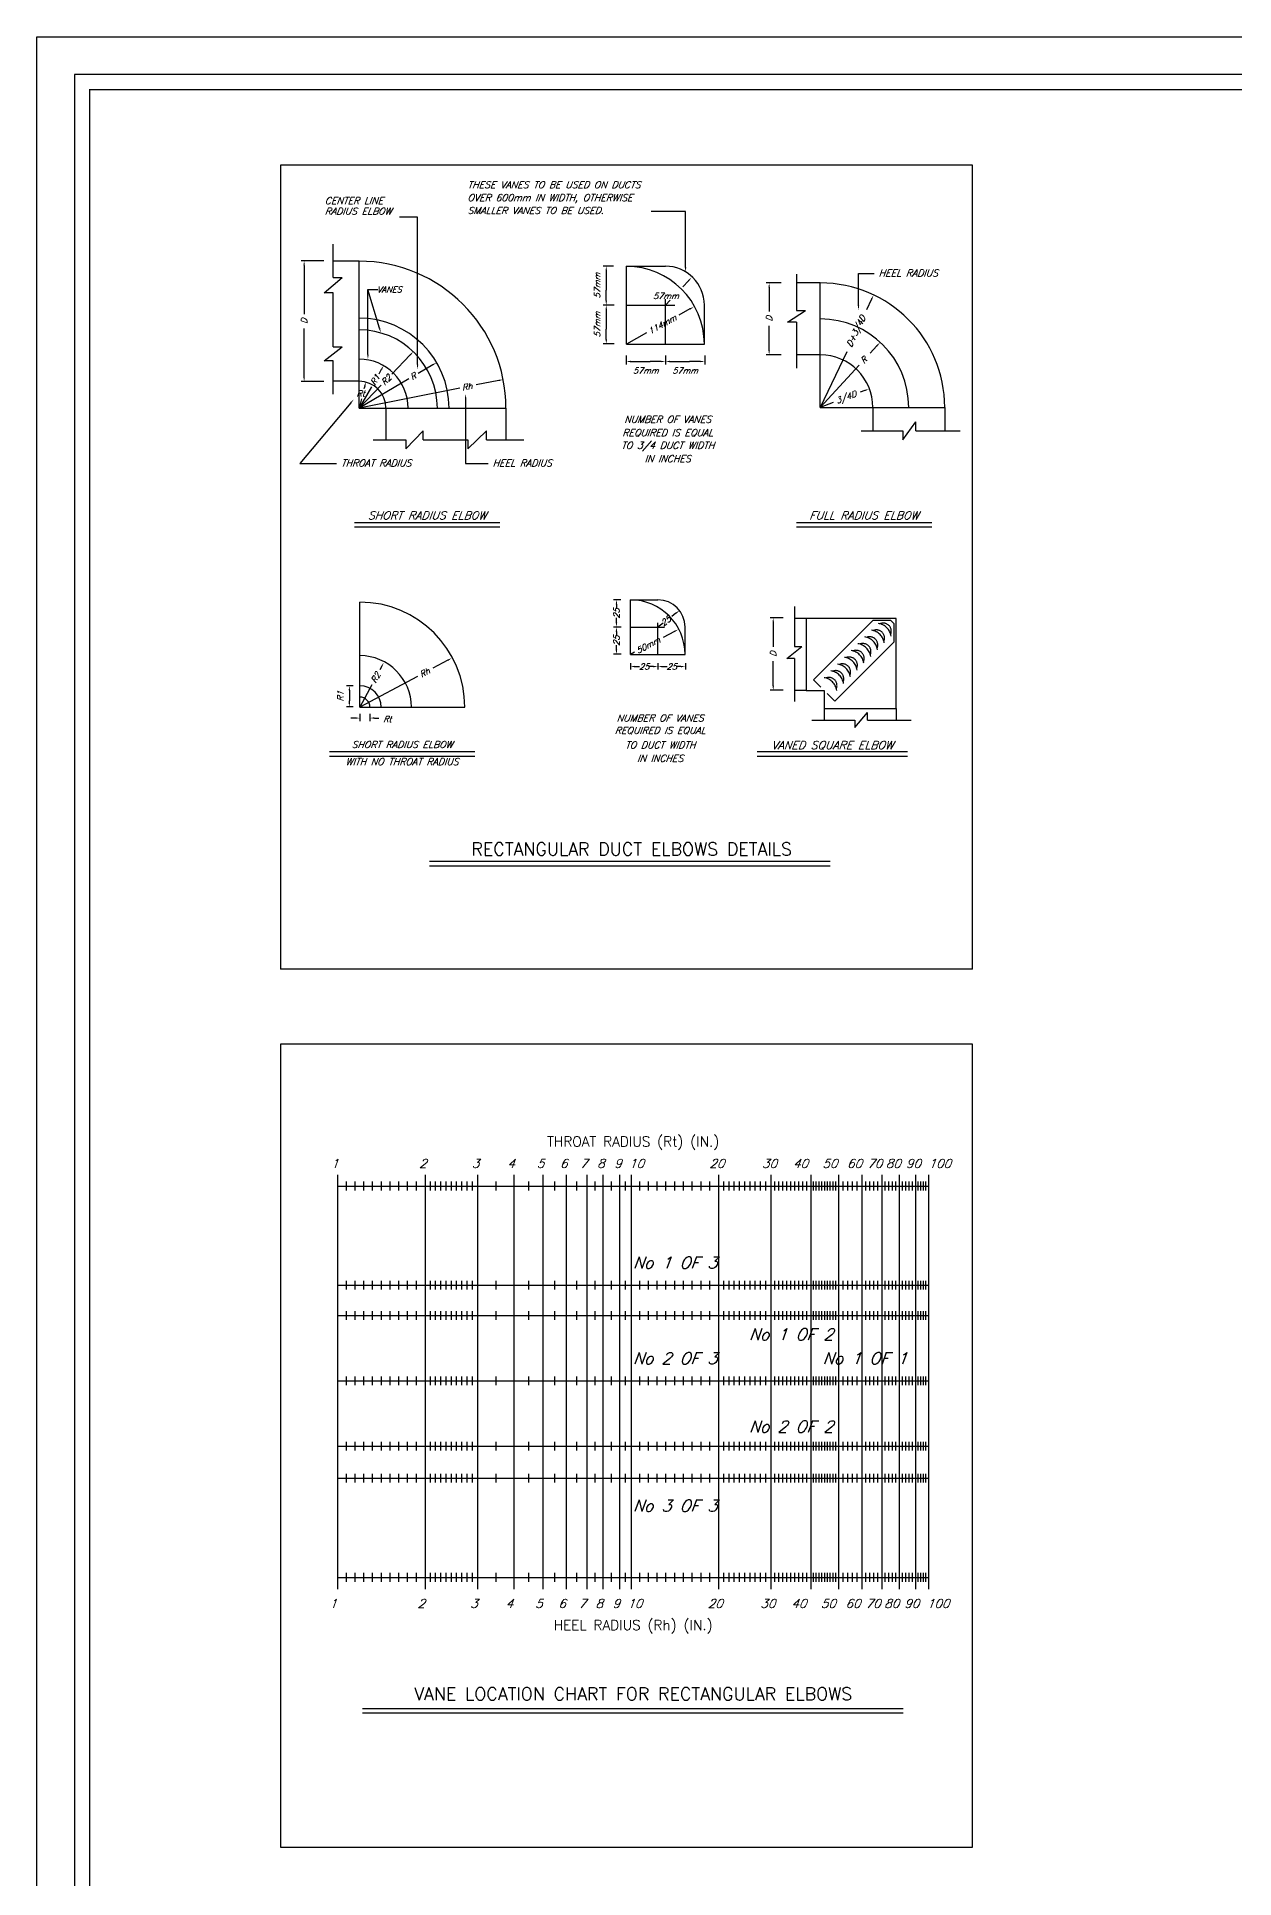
# Model space of a CAD drawing. Extents: x -730 to 2784, y 160 to 852.
# Drawn here: x -729.91 to -714.76, y 254.88 to 278.18 of the extents above; entities that cross this region are included whole.
import ezdxf
from ezdxf.enums import TextEntityAlignment as Align

# ---------------------------------------------------------------- set-up
doc = ezdxf.new("R2010")
doc.units = 0
doc.header["$MEASUREMENT"] = 0
doc.linetypes.add('DASH', pattern=[600, 400, -200])
for name, color, linetype in [('fram', 252, 'Continuous'), ('M_HV-S-DUCT', 3, 'Continuous'), ('M_HV_HATCH', 11, 'Continuous'), ('M_HV_L_TETX', 11, 'Continuous'), ('M_HV_T_TABLE', 140, 'Continuous'), ('M_HV_TABLE', 140, 'Continuous'), ('M_HV_TEXT', 7, 'Continuous'), ('MEQUIP', 1, 'Continuous'), ('MEQUIP2', 1, 'DASH'), ('WALL', 4, 'Continuous')]:
    doc.layers.add(name, color=color, linetype=linetype)
doc.styles.add('MOST', font='romanc.shx')

msp = doc.modelspace()

# ---------------------------------------------------------------- linework, layer by layer
at = {"layer": 'fram'}
msp.add_line((-665.384, 277.698), (-729.43, 277.698), dxfattribs=at)
for points in [[(-729.907, 278.175), (-664.907, 278.175), (-664.907, 240.175), (-729.907, 240.175)], [(-672.961, 277.698), (-729.43, 277.698), (-729.43, 240.652), (-672.961, 240.652)]]:
    msp.add_lwpolyline(points, close=True, dxfattribs=at)
at = {"layer": 'M_HV-S-DUCT', "color": 7}
for p, q in [((-725.832, 275.337), (-726.16, 275.337)), ((-725.832, 273.82), (-725.832, 275.337)), ((-722.45, 275.274), (-721.957, 275.274)), ((-719.997, 275.062), (-720.3, 275.062)), ((-719.997, 274.152), (-719.997, 275.062)), ((-721.464, 274.287), (-721.464, 274.781)), ((-719.997, 274.152), (-720.3, 274.152)), ((-725.832, 273.82), (-726.16, 273.82)), ((-725.491, 273.478), (-723.974, 273.478)), ((-725.491, 273.478), (-725.491, 273.079)), ((-723.974, 273.478), (-723.974, 273.079)), ((-719.333, 273.488), (-718.422, 273.488)), ((-719.333, 273.488), (-719.333, 273.184)), ((-718.422, 273.488), (-718.422, 273.184)), ((-725.821, 269.696), (-725.821, 271.023)), ((-722.398, 271.054), (-722.052, 271.054)), ((-721.707, 270.363), (-721.707, 270.709)), ((-720.177, 270.818), (-720.328, 270.818)), ((-720.177, 270.818), (-720.177, 269.907)), ((-719.039, 270.818), (-720.177, 270.818)), ((-719.039, 269.68), (-719.039, 270.818)), ((-720.177, 269.907), (-720.328, 269.907)), ((-720.177, 269.907), (-719.949, 269.907)), ((-719.949, 269.907), (-719.949, 269.68)), ((-725.821, 269.696), (-724.493, 269.696)), ((-719.949, 269.68), (-719.039, 269.68)), ((-719.949, 269.68), (-719.949, 269.528)), ((-719.039, 269.68), (-719.039, 269.528))]:
    msp.add_line(p, q, dxfattribs=at)
for centre, radius in [((-725.832, 273.478), 1.859), ((-722.45, 274.287), 0.986), ((-721.957, 274.781), 0.493), ((-719.997, 273.488), 1.574), ((-719.997, 273.488), 0.664), ((-725.832, 273.478), 0.341), ((-725.821, 269.696), 1.328), ((-722.398, 270.363), 0.69), ((-722.052, 270.709), 0.345)]:
    msp.add_arc(centre, radius, 0, 90, dxfattribs=at)
at = {"layer": 'M_HV_HATCH', "color": 7}
for p, q in [((-726.279, 275.341), (-726.564, 275.341)), ((-726.526, 275.284), (-726.526, 274.669)), ((-722.611, 275.274), (-722.743, 275.274)), ((-722.705, 275.217), (-722.705, 275.085)), ((-722.705, 274.839), (-722.705, 274.971)), ((-720.492, 275.062), (-720.682, 275.062)), ((-720.644, 275.008), (-720.644, 274.7)), ((-722.605, 274.782), (-722.743, 274.782)), ((-722.605, 274.782), (-722.743, 274.782)), ((-722.705, 274.725), (-722.705, 274.593)), ((-726.526, 273.872), (-726.526, 274.487)), ((-722.705, 274.347), (-722.705, 274.479)), ((-720.644, 274.209), (-720.644, 274.518)), ((-722.605, 274.29), (-722.743, 274.29)), ((-722.453, 274.144), (-722.453, 274.03)), ((-721.956, 274.144), (-721.956, 274.03)), ((-721.956, 274.144), (-721.956, 274.03)), ((-721.458, 274.144), (-721.458, 274.03)), ((-720.492, 274.152), (-720.682, 274.152)), ((-722.397, 274.068), (-722.261, 274.068)), ((-722.013, 274.068), (-722.148, 274.068)), ((-721.899, 274.068), (-721.764, 274.068)), ((-721.515, 274.068), (-721.65, 274.068)), ((-726.279, 273.815), (-726.564, 273.815)), ((-722.522, 271.054), (-722.614, 271.054)), ((-722.576, 270.997), (-722.576, 270.939)), ((-721.825, 270.883), (-721.877, 270.843)), ((-722.517, 270.71), (-722.614, 270.71)), ((-722.517, 270.71), (-722.614, 270.71)), ((-722.576, 270.766), (-722.576, 270.825)), ((-722.576, 270.653), (-722.576, 270.594)), ((-721.986, 270.759), (-722.052, 270.709)), ((-721.841, 270.654), (-721.986, 270.579)), ((-720.468, 270.826), (-720.631, 270.826)), ((-720.593, 270.769), (-720.593, 270.459)), ((-722.576, 270.422), (-722.576, 270.48)), ((-725.547, 270.208), (-725.568, 270.169)), ((-724.709, 270.289), (-724.897, 270.189)), ((-722.517, 270.365), (-722.614, 270.365)), ((-722.4, 270.252), (-722.4, 270.172)), ((-722.348, 270.39), (-722.398, 270.363)), ((-722.343, 270.21), (-722.283, 270.21)), ((-722.108, 270.21), (-722.169, 270.21)), ((-722.051, 270.252), (-722.051, 270.172)), ((-722.051, 270.252), (-722.051, 270.172)), ((-721.995, 270.21), (-721.934, 270.21)), ((-721.76, 270.21), (-721.82, 270.21)), ((-721.703, 270.252), (-721.703, 270.172)), ((-720.593, 269.967), (-720.593, 270.277)), ((-725.908, 269.966), (-725.992, 269.966)), ((-725.094, 270.084), (-725.821, 269.696)), ((-725.671, 269.977), (-725.821, 269.696)), ((-725.954, 269.909), (-725.954, 269.89)), ((-725.954, 269.89), (-725.954, 269.776)), ((-725.954, 269.756), (-725.954, 269.776)), ((-720.468, 269.91), (-720.631, 269.91)), ((-725.908, 269.699), (-725.992, 269.699)), ((-725.878, 269.558), (-725.935, 269.558)), ((-725.821, 269.611), (-725.821, 269.521)), ((-725.695, 269.611), (-725.695, 269.521)), ((-725.638, 269.558), (-725.581, 269.558)), ((-725.992, 263.584), (-725.992, 263.695)), ((-725.881, 263.584), (-725.881, 263.695)), ((-725.77, 263.584), (-725.77, 263.695)), ((-725.66, 263.584), (-725.66, 263.695)), ((-725.549, 263.584), (-725.549, 263.695)), ((-725.438, 263.584), (-725.438, 263.695)), ((-725.328, 263.584), (-725.328, 263.695)), ((-725.217, 263.584), (-725.217, 263.695)), ((-725.106, 263.584), (-725.106, 263.695)), ((-724.929, 263.584), (-724.929, 263.695)), ((-724.863, 263.584), (-724.863, 263.695)), ((-724.796, 263.584), (-724.796, 263.695)), ((-724.73, 263.584), (-724.73, 263.695)), ((-724.664, 263.584), (-724.664, 263.695)), ((-724.597, 263.584), (-724.597, 263.695)), ((-724.531, 263.584), (-724.531, 263.695)), ((-724.464, 263.584), (-724.464, 263.695)), ((-724.398, 263.584), (-724.398, 263.695)), ((-724.103, 263.695), (-724.103, 263.584)), ((-723.69, 263.695), (-723.69, 263.584)), ((-723.358, 263.695), (-723.358, 263.584)), ((-723.081, 263.695), (-723.081, 263.584)), ((-722.849, 263.695), (-722.849, 263.584)), ((-722.642, 263.695), (-722.642, 263.584)), ((-722.465, 263.695), (-722.465, 263.584)), ((-722.281, 263.584), (-722.281, 263.695)), ((-722.17, 263.584), (-722.17, 263.695)), ((-722.059, 263.584), (-722.059, 263.695)), ((-721.949, 263.584), (-721.949, 263.695)), ((-721.838, 263.584), (-721.838, 263.695)), ((-721.727, 263.584), (-721.727, 263.695)), ((-721.617, 263.584), (-721.617, 263.695)), ((-721.506, 263.584), (-721.506, 263.695)), ((-721.395, 263.584), (-721.395, 263.695)), ((-721.218, 263.584), (-721.218, 263.695)), ((-721.152, 263.584), (-721.152, 263.695)), ((-721.086, 263.584), (-721.086, 263.695)), ((-721.019, 263.584), (-721.019, 263.695)), ((-720.953, 263.584), (-720.953, 263.695)), ((-720.886, 263.584), (-720.886, 263.695)), ((-720.82, 263.584), (-720.82, 263.695)), ((-720.754, 263.584), (-720.754, 263.695)), ((-720.687, 263.584), (-720.687, 263.695)), ((-720.571, 263.584), (-720.571, 263.695)), ((-720.52, 263.584), (-720.52, 263.695)), ((-720.47, 263.584), (-720.47, 263.695)), ((-720.42, 263.584), (-720.42, 263.695)), ((-720.37, 263.584), (-720.37, 263.695)), ((-720.32, 263.584), (-720.32, 263.695)), ((-720.27, 263.584), (-720.27, 263.695)), ((-720.219, 263.584), (-720.219, 263.695)), ((-720.169, 263.584), (-720.169, 263.695)), ((-720.084, 263.584), (-720.084, 263.695)), ((-720.048, 263.584), (-720.048, 263.695)), ((-720.013, 263.584), (-720.013, 263.695)), ((-719.977, 263.584), (-719.977, 263.695)), ((-719.942, 263.584), (-719.942, 263.695)), ((-719.907, 263.584), (-719.907, 263.695)), ((-719.871, 263.584), (-719.871, 263.695)), ((-719.836, 263.584), (-719.836, 263.695)), ((-719.8, 263.584), (-719.8, 263.695)), ((-719.706, 263.584), (-719.706, 263.695)), ((-719.647, 263.584), (-719.647, 263.695)), ((-719.588, 263.584), (-719.588, 263.695)), ((-719.529, 263.584), (-719.529, 263.695)), ((-719.42, 263.584), (-719.42, 263.695)), ((-719.37, 263.584), (-719.37, 263.695)), ((-719.319, 263.584), (-719.319, 263.695)), ((-719.269, 263.584), (-719.269, 263.695)), ((-719.175, 263.584), (-719.175, 263.695)), ((-719.131, 263.584), (-719.131, 263.695)), ((-719.086, 263.584), (-719.086, 263.695)), ((-719.042, 263.584), (-719.042, 263.695)), ((-718.956, 263.584), (-718.956, 263.695)), ((-718.915, 263.584), (-718.915, 263.695)), ((-718.874, 263.584), (-718.874, 263.695)), ((-718.832, 263.584), (-718.832, 263.695)), ((-718.759, 263.584), (-718.759, 263.695)), ((-718.726, 263.584), (-718.726, 263.695)), ((-718.694, 263.584), (-718.694, 263.695)), ((-718.661, 263.584), (-718.661, 263.695)), ((-725.992, 262.33), (-725.992, 262.44)), ((-725.881, 262.33), (-725.881, 262.44)), ((-725.77, 262.33), (-725.77, 262.44)), ((-725.66, 262.33), (-725.66, 262.44)), ((-725.549, 262.33), (-725.549, 262.44)), ((-725.438, 262.33), (-725.438, 262.44)), ((-725.328, 262.33), (-725.328, 262.44)), ((-725.217, 262.33), (-725.217, 262.44)), ((-725.106, 262.33), (-725.106, 262.44)), ((-724.929, 262.33), (-724.929, 262.44)), ((-724.863, 262.33), (-724.863, 262.44)), ((-724.796, 262.33), (-724.796, 262.44)), ((-724.73, 262.33), (-724.73, 262.44)), ((-724.664, 262.33), (-724.664, 262.44)), ((-724.597, 262.33), (-724.597, 262.44)), ((-724.531, 262.33), (-724.531, 262.44)), ((-724.464, 262.33), (-724.464, 262.44)), ((-724.398, 262.33), (-724.398, 262.44)), ((-724.103, 262.44), (-724.103, 262.33)), ((-723.69, 262.44), (-723.69, 262.33)), ((-723.358, 262.44), (-723.358, 262.33)), ((-723.081, 262.44), (-723.081, 262.33)), ((-722.849, 262.44), (-722.849, 262.33)), ((-722.642, 262.44), (-722.642, 262.33)), ((-722.465, 262.44), (-722.465, 262.33)), ((-722.281, 262.33), (-722.281, 262.44)), ((-722.17, 262.33), (-722.17, 262.44)), ((-722.059, 262.33), (-722.059, 262.44)), ((-721.949, 262.33), (-721.949, 262.44)), ((-721.838, 262.33), (-721.838, 262.44)), ((-721.727, 262.33), (-721.727, 262.44)), ((-721.617, 262.33), (-721.617, 262.44)), ((-721.506, 262.33), (-721.506, 262.44)), ((-721.395, 262.33), (-721.395, 262.44)), ((-721.218, 262.33), (-721.218, 262.44)), ((-721.152, 262.33), (-721.152, 262.44)), ((-721.086, 262.33), (-721.086, 262.44)), ((-721.019, 262.33), (-721.019, 262.44)), ((-720.953, 262.33), (-720.953, 262.44)), ((-720.886, 262.33), (-720.886, 262.44)), ((-720.82, 262.33), (-720.82, 262.44)), ((-720.754, 262.33), (-720.754, 262.44)), ((-720.687, 262.33), (-720.687, 262.44)), ((-720.571, 262.33), (-720.571, 262.44)), ((-720.52, 262.33), (-720.52, 262.44)), ((-720.47, 262.33), (-720.47, 262.44)), ((-720.42, 262.33), (-720.42, 262.44)), ((-720.37, 262.33), (-720.37, 262.44)), ((-720.32, 262.33), (-720.32, 262.44)), ((-720.27, 262.33), (-720.27, 262.44)), ((-720.219, 262.33), (-720.219, 262.44)), ((-720.169, 262.33), (-720.169, 262.44)), ((-720.084, 262.33), (-720.084, 262.44)), ((-720.048, 262.33), (-720.048, 262.44)), ((-720.013, 262.33), (-720.013, 262.44)), ((-719.977, 262.33), (-719.977, 262.44)), ((-719.942, 262.33), (-719.942, 262.44)), ((-719.907, 262.33), (-719.907, 262.44)), ((-719.871, 262.33), (-719.871, 262.44)), ((-719.836, 262.33), (-719.836, 262.44)), ((-719.8, 262.33), (-719.8, 262.44)), ((-719.706, 262.33), (-719.706, 262.44)), ((-719.647, 262.33), (-719.647, 262.44)), ((-719.588, 262.33), (-719.588, 262.44)), ((-719.529, 262.33), (-719.529, 262.44)), ((-719.42, 262.33), (-719.42, 262.44)), ((-719.37, 262.33), (-719.37, 262.44)), ((-719.319, 262.33), (-719.319, 262.44)), ((-719.269, 262.33), (-719.269, 262.44)), ((-719.175, 262.33), (-719.175, 262.44)), ((-719.131, 262.33), (-719.131, 262.44)), ((-719.086, 262.33), (-719.086, 262.44)), ((-719.042, 262.33), (-719.042, 262.44)), ((-718.956, 262.33), (-718.956, 262.44)), ((-718.915, 262.33), (-718.915, 262.44)), ((-718.874, 262.33), (-718.874, 262.44)), ((-718.832, 262.33), (-718.832, 262.44)), ((-718.759, 262.33), (-718.759, 262.44)), ((-718.726, 262.33), (-718.726, 262.44)), ((-718.694, 262.33), (-718.694, 262.44)), ((-718.661, 262.33), (-718.661, 262.44)), ((-725.992, 261.946), (-725.992, 262.057)), ((-725.881, 261.946), (-725.881, 262.057)), ((-725.77, 261.946), (-725.77, 262.057)), ((-725.66, 261.946), (-725.66, 262.057)), ((-725.549, 261.946), (-725.549, 262.057)), ((-725.438, 261.946), (-725.438, 262.057)), ((-725.328, 261.946), (-725.328, 262.057)), ((-725.217, 261.946), (-725.217, 262.057)), ((-725.106, 261.946), (-725.106, 262.057)), ((-724.929, 261.946), (-724.929, 262.057)), ((-724.863, 261.946), (-724.863, 262.057)), ((-724.796, 261.946), (-724.796, 262.057)), ((-724.73, 261.946), (-724.73, 262.057)), ((-724.664, 261.946), (-724.664, 262.057)), ((-724.597, 261.946), (-724.597, 262.057)), ((-724.531, 261.946), (-724.531, 262.057)), ((-724.464, 261.946), (-724.464, 262.057)), ((-724.398, 261.946), (-724.398, 262.057)), ((-724.103, 262.057), (-724.103, 261.946)), ((-723.69, 262.057), (-723.69, 261.946)), ((-723.358, 262.057), (-723.358, 261.946)), ((-723.081, 262.057), (-723.081, 261.946)), ((-722.849, 262.057), (-722.849, 261.946)), ((-722.642, 262.057), (-722.642, 261.946)), ((-722.465, 262.057), (-722.465, 261.946)), ((-722.281, 261.946), (-722.281, 262.057)), ((-722.17, 261.946), (-722.17, 262.057)), ((-722.059, 261.946), (-722.059, 262.057)), ((-721.949, 261.946), (-721.949, 262.057)), ((-721.838, 261.946), (-721.838, 262.057)), ((-721.727, 261.946), (-721.727, 262.057)), ((-721.617, 261.946), (-721.617, 262.057)), ((-721.506, 261.946), (-721.506, 262.057)), ((-721.395, 261.946), (-721.395, 262.057)), ((-721.218, 261.946), (-721.218, 262.057)), ((-721.152, 261.946), (-721.152, 262.057)), ((-721.086, 261.946), (-721.086, 262.057)), ((-721.019, 261.946), (-721.019, 262.057)), ((-720.953, 261.946), (-720.953, 262.057)), ((-720.886, 261.946), (-720.886, 262.057)), ((-720.82, 261.946), (-720.82, 262.057)), ((-720.754, 261.946), (-720.754, 262.057)), ((-720.687, 261.946), (-720.687, 262.057)), ((-720.571, 261.946), (-720.571, 262.057)), ((-720.52, 261.946), (-720.52, 262.057)), ((-720.47, 261.946), (-720.47, 262.057)), ((-720.42, 261.946), (-720.42, 262.057)), ((-720.37, 261.946), (-720.37, 262.057)), ((-720.32, 261.946), (-720.32, 262.057)), ((-720.27, 261.946), (-720.27, 262.057)), ((-720.219, 261.946), (-720.219, 262.057)), ((-720.169, 261.946), (-720.169, 262.057)), ((-720.084, 261.946), (-720.084, 262.057)), ((-720.048, 261.946), (-720.048, 262.057)), ((-720.013, 261.946), (-720.013, 262.057)), ((-719.977, 261.946), (-719.977, 262.057)), ((-719.942, 261.946), (-719.942, 262.057)), ((-719.907, 261.946), (-719.907, 262.057)), ((-719.871, 261.946), (-719.871, 262.057)), ((-719.836, 261.946), (-719.836, 262.057)), ((-719.8, 261.946), (-719.8, 262.057)), ((-719.706, 261.946), (-719.706, 262.057)), ((-719.647, 261.946), (-719.647, 262.057)), ((-719.588, 261.946), (-719.588, 262.057)), ((-719.529, 261.946), (-719.529, 262.057)), ((-719.42, 261.946), (-719.42, 262.057)), ((-719.37, 261.946), (-719.37, 262.057)), ((-719.319, 261.946), (-719.319, 262.057)), ((-719.269, 261.946), (-719.269, 262.057)), ((-719.175, 261.946), (-719.175, 262.057)), ((-719.131, 261.946), (-719.131, 262.057)), ((-719.086, 261.946), (-719.086, 262.057)), ((-719.042, 261.946), (-719.042, 262.057)), ((-718.956, 261.946), (-718.956, 262.057)), ((-718.915, 261.946), (-718.915, 262.057)), ((-718.874, 261.946), (-718.874, 262.057)), ((-718.832, 261.946), (-718.832, 262.057)), ((-718.759, 261.946), (-718.759, 262.057)), ((-718.726, 261.946), (-718.726, 262.057)), ((-718.694, 261.946), (-718.694, 262.057)), ((-718.661, 261.946), (-718.661, 262.057)), ((-725.992, 261.12), (-725.992, 261.231)), ((-725.881, 261.12), (-725.881, 261.231)), ((-725.77, 261.12), (-725.77, 261.231)), ((-725.66, 261.12), (-725.66, 261.231)), ((-725.549, 261.12), (-725.549, 261.231)), ((-725.438, 261.12), (-725.438, 261.231)), ((-725.328, 261.12), (-725.328, 261.231)), ((-725.217, 261.12), (-725.217, 261.231)), ((-725.106, 261.12), (-725.106, 261.231)), ((-724.929, 261.12), (-724.929, 261.231)), ((-724.863, 261.12), (-724.863, 261.231)), ((-724.796, 261.12), (-724.796, 261.231)), ((-724.73, 261.12), (-724.73, 261.231)), ((-724.664, 261.12), (-724.664, 261.231)), ((-724.597, 261.12), (-724.597, 261.231)), ((-724.531, 261.12), (-724.531, 261.231)), ((-724.464, 261.12), (-724.464, 261.231)), ((-724.398, 261.12), (-724.398, 261.231)), ((-724.103, 261.231), (-724.103, 261.12)), ((-723.69, 261.231), (-723.69, 261.12)), ((-723.358, 261.231), (-723.358, 261.12)), ((-723.081, 261.231), (-723.081, 261.12)), ((-722.849, 261.231), (-722.849, 261.12)), ((-722.642, 261.231), (-722.642, 261.12)), ((-722.465, 261.231), (-722.465, 261.12)), ((-722.281, 261.12), (-722.281, 261.231)), ((-722.17, 261.12), (-722.17, 261.231)), ((-722.059, 261.12), (-722.059, 261.231)), ((-721.949, 261.12), (-721.949, 261.231)), ((-721.838, 261.12), (-721.838, 261.231)), ((-721.727, 261.12), (-721.727, 261.231)), ((-721.617, 261.12), (-721.617, 261.231)), ((-721.506, 261.12), (-721.506, 261.231)), ((-721.395, 261.12), (-721.395, 261.231)), ((-721.218, 261.12), (-721.218, 261.231)), ((-721.152, 261.12), (-721.152, 261.231)), ((-721.086, 261.12), (-721.086, 261.231)), ((-721.019, 261.12), (-721.019, 261.231)), ((-720.953, 261.12), (-720.953, 261.231)), ((-720.886, 261.12), (-720.886, 261.231)), ((-720.82, 261.12), (-720.82, 261.231)), ((-720.754, 261.12), (-720.754, 261.231)), ((-720.687, 261.12), (-720.687, 261.231)), ((-720.571, 261.12), (-720.571, 261.231)), ((-720.52, 261.12), (-720.52, 261.231)), ((-720.47, 261.12), (-720.47, 261.231)), ((-720.42, 261.12), (-720.42, 261.231)), ((-720.37, 261.12), (-720.37, 261.231)), ((-720.32, 261.12), (-720.32, 261.231)), ((-720.27, 261.12), (-720.27, 261.231)), ((-720.219, 261.12), (-720.219, 261.231)), ((-720.169, 261.12), (-720.169, 261.231)), ((-720.084, 261.12), (-720.084, 261.231)), ((-720.048, 261.12), (-720.048, 261.231)), ((-720.013, 261.12), (-720.013, 261.231)), ((-719.977, 261.12), (-719.977, 261.231)), ((-719.942, 261.12), (-719.942, 261.231)), ((-719.907, 261.12), (-719.907, 261.231)), ((-719.871, 261.12), (-719.871, 261.231)), ((-719.836, 261.12), (-719.836, 261.231)), ((-719.8, 261.12), (-719.8, 261.231)), ((-719.706, 261.12), (-719.706, 261.231)), ((-719.647, 261.12), (-719.647, 261.231)), ((-719.588, 261.12), (-719.588, 261.231)), ((-719.529, 261.12), (-719.529, 261.231)), ((-719.42, 261.12), (-719.42, 261.231)), ((-719.37, 261.12), (-719.37, 261.231)), ((-719.319, 261.12), (-719.319, 261.231)), ((-719.269, 261.12), (-719.269, 261.231)), ((-719.175, 261.12), (-719.175, 261.231)), ((-719.131, 261.12), (-719.131, 261.231)), ((-719.086, 261.12), (-719.086, 261.231)), ((-719.042, 261.12), (-719.042, 261.231)), ((-718.956, 261.12), (-718.956, 261.231)), ((-718.915, 261.12), (-718.915, 261.231)), ((-718.874, 261.12), (-718.874, 261.231)), ((-718.832, 261.12), (-718.832, 261.231)), ((-718.759, 261.12), (-718.759, 261.231)), ((-718.726, 261.12), (-718.726, 261.231)), ((-718.694, 261.12), (-718.694, 261.231)), ((-718.661, 261.12), (-718.661, 261.231)), ((-725.992, 260.294), (-725.992, 260.404)), ((-725.881, 260.294), (-725.881, 260.404)), ((-725.77, 260.294), (-725.77, 260.404)), ((-725.66, 260.294), (-725.66, 260.404)), ((-725.549, 260.294), (-725.549, 260.404)), ((-725.438, 260.294), (-725.438, 260.404)), ((-725.328, 260.294), (-725.328, 260.404)), ((-725.217, 260.294), (-725.217, 260.404)), ((-725.106, 260.294), (-725.106, 260.404)), ((-724.929, 260.294), (-724.929, 260.404)), ((-724.863, 260.294), (-724.863, 260.404)), ((-724.796, 260.294), (-724.796, 260.404)), ((-724.73, 260.294), (-724.73, 260.404)), ((-724.664, 260.294), (-724.664, 260.404)), ((-724.597, 260.294), (-724.597, 260.404)), ((-724.531, 260.294), (-724.531, 260.404)), ((-724.464, 260.294), (-724.464, 260.404)), ((-724.398, 260.294), (-724.398, 260.404)), ((-724.103, 260.404), (-724.103, 260.294)), ((-723.69, 260.404), (-723.69, 260.294)), ((-723.358, 260.404), (-723.358, 260.294)), ((-723.081, 260.404), (-723.081, 260.294)), ((-722.849, 260.404), (-722.849, 260.294)), ((-722.642, 260.404), (-722.642, 260.294)), ((-722.465, 260.404), (-722.465, 260.294)), ((-722.281, 260.294), (-722.281, 260.404)), ((-722.17, 260.294), (-722.17, 260.404)), ((-722.059, 260.294), (-722.059, 260.404)), ((-721.949, 260.294), (-721.949, 260.404)), ((-721.838, 260.294), (-721.838, 260.404)), ((-721.727, 260.294), (-721.727, 260.404)), ((-721.617, 260.294), (-721.617, 260.404)), ((-721.506, 260.294), (-721.506, 260.404)), ((-721.395, 260.294), (-721.395, 260.404)), ((-721.218, 260.294), (-721.218, 260.404)), ((-721.152, 260.294), (-721.152, 260.404)), ((-721.086, 260.294), (-721.086, 260.404)), ((-721.019, 260.294), (-721.019, 260.404)), ((-720.953, 260.294), (-720.953, 260.404)), ((-720.886, 260.294), (-720.886, 260.404)), ((-720.82, 260.294), (-720.82, 260.404)), ((-720.754, 260.294), (-720.754, 260.404)), ((-720.687, 260.294), (-720.687, 260.404)), ((-720.571, 260.294), (-720.571, 260.404)), ((-720.52, 260.294), (-720.52, 260.404)), ((-720.47, 260.294), (-720.47, 260.404)), ((-720.42, 260.294), (-720.42, 260.404)), ((-720.37, 260.294), (-720.37, 260.404)), ((-720.32, 260.294), (-720.32, 260.404)), ((-720.27, 260.294), (-720.27, 260.404)), ((-720.219, 260.294), (-720.219, 260.404)), ((-720.169, 260.294), (-720.169, 260.404)), ((-720.084, 260.294), (-720.084, 260.404)), ((-720.048, 260.294), (-720.048, 260.404)), ((-720.013, 260.294), (-720.013, 260.404)), ((-719.977, 260.294), (-719.977, 260.404)), ((-719.942, 260.294), (-719.942, 260.404)), ((-719.907, 260.294), (-719.907, 260.404)), ((-719.871, 260.294), (-719.871, 260.404)), ((-719.836, 260.294), (-719.836, 260.404)), ((-719.8, 260.294), (-719.8, 260.404)), ((-719.706, 260.294), (-719.706, 260.404)), ((-719.647, 260.294), (-719.647, 260.404)), ((-719.588, 260.294), (-719.588, 260.404)), ((-719.529, 260.294), (-719.529, 260.404)), ((-719.42, 260.294), (-719.42, 260.404)), ((-719.37, 260.294), (-719.37, 260.404)), ((-719.319, 260.294), (-719.319, 260.404)), ((-719.269, 260.294), (-719.269, 260.404)), ((-719.175, 260.294), (-719.175, 260.404)), ((-719.131, 260.294), (-719.131, 260.404)), ((-719.086, 260.294), (-719.086, 260.404)), ((-719.042, 260.294), (-719.042, 260.404)), ((-718.956, 260.294), (-718.956, 260.404)), ((-718.915, 260.294), (-718.915, 260.404)), ((-718.874, 260.294), (-718.874, 260.404)), ((-718.832, 260.294), (-718.832, 260.404)), ((-718.759, 260.294), (-718.759, 260.404)), ((-718.726, 260.294), (-718.726, 260.404)), ((-718.694, 260.294), (-718.694, 260.404)), ((-718.661, 260.294), (-718.661, 260.404)), ((-725.992, 259.888), (-725.992, 259.998)), ((-725.881, 259.888), (-725.881, 259.998)), ((-725.77, 259.888), (-725.77, 259.998)), ((-725.66, 259.888), (-725.66, 259.998)), ((-725.549, 259.888), (-725.549, 259.998)), ((-725.438, 259.888), (-725.438, 259.998)), ((-725.328, 259.888), (-725.328, 259.998)), ((-725.217, 259.888), (-725.217, 259.998)), ((-725.106, 259.888), (-725.106, 259.998)), ((-724.929, 259.888), (-724.929, 259.998)), ((-724.863, 259.888), (-724.863, 259.998)), ((-724.796, 259.888), (-724.796, 259.998)), ((-724.73, 259.888), (-724.73, 259.998)), ((-724.664, 259.888), (-724.664, 259.998)), ((-724.597, 259.888), (-724.597, 259.998)), ((-724.531, 259.888), (-724.531, 259.998)), ((-724.464, 259.888), (-724.464, 259.998)), ((-724.398, 259.888), (-724.398, 259.998)), ((-724.103, 259.998), (-724.103, 259.888)), ((-723.69, 259.998), (-723.69, 259.888)), ((-723.358, 259.998), (-723.358, 259.888)), ((-723.081, 259.998), (-723.081, 259.888)), ((-722.849, 259.998), (-722.849, 259.888)), ((-722.642, 259.998), (-722.642, 259.888)), ((-722.465, 259.998), (-722.465, 259.888)), ((-722.281, 259.888), (-722.281, 259.998)), ((-722.17, 259.888), (-722.17, 259.998)), ((-722.059, 259.888), (-722.059, 259.998)), ((-721.949, 259.888), (-721.949, 259.998)), ((-721.838, 259.888), (-721.838, 259.998)), ((-721.727, 259.888), (-721.727, 259.998)), ((-721.617, 259.888), (-721.617, 259.998)), ((-721.506, 259.888), (-721.506, 259.998)), ((-721.395, 259.888), (-721.395, 259.998)), ((-721.218, 259.888), (-721.218, 259.998)), ((-721.152, 259.888), (-721.152, 259.998)), ((-721.086, 259.888), (-721.086, 259.998)), ((-721.019, 259.888), (-721.019, 259.998)), ((-720.953, 259.888), (-720.953, 259.998)), ((-720.886, 259.888), (-720.886, 259.998)), ((-720.82, 259.888), (-720.82, 259.998)), ((-720.754, 259.888), (-720.754, 259.998)), ((-720.687, 259.888), (-720.687, 259.998)), ((-720.571, 259.888), (-720.571, 259.998)), ((-720.52, 259.888), (-720.52, 259.998)), ((-720.47, 259.888), (-720.47, 259.998)), ((-720.42, 259.888), (-720.42, 259.998)), ((-720.37, 259.888), (-720.37, 259.998)), ((-720.32, 259.888), (-720.32, 259.998)), ((-720.27, 259.888), (-720.27, 259.998)), ((-720.219, 259.888), (-720.219, 259.998)), ((-720.169, 259.888), (-720.169, 259.998)), ((-720.084, 259.888), (-720.084, 259.998)), ((-720.048, 259.888), (-720.048, 259.998)), ((-720.013, 259.888), (-720.013, 259.998)), ((-719.977, 259.888), (-719.977, 259.998)), ((-719.942, 259.888), (-719.942, 259.998)), ((-719.907, 259.888), (-719.907, 259.998)), ((-719.871, 259.888), (-719.871, 259.998)), ((-719.836, 259.888), (-719.836, 259.998)), ((-719.8, 259.888), (-719.8, 259.998)), ((-719.706, 259.888), (-719.706, 259.998)), ((-719.647, 259.888), (-719.647, 259.998)), ((-719.588, 259.888), (-719.588, 259.998)), ((-719.529, 259.888), (-719.529, 259.998)), ((-719.42, 259.888), (-719.42, 259.998)), ((-719.37, 259.888), (-719.37, 259.998)), ((-719.319, 259.888), (-719.319, 259.998)), ((-719.269, 259.888), (-719.269, 259.998)), ((-719.175, 259.888), (-719.175, 259.998)), ((-719.131, 259.888), (-719.131, 259.998)), ((-719.086, 259.888), (-719.086, 259.998)), ((-719.042, 259.888), (-719.042, 259.998)), ((-718.956, 259.888), (-718.956, 259.998)), ((-718.915, 259.888), (-718.915, 259.998)), ((-718.874, 259.888), (-718.874, 259.998)), ((-718.832, 259.888), (-718.832, 259.998)), ((-718.759, 259.888), (-718.759, 259.998)), ((-718.726, 259.888), (-718.726, 259.998)), ((-718.694, 259.888), (-718.694, 259.998)), ((-718.661, 259.888), (-718.661, 259.998)), ((-725.992, 258.634), (-725.992, 258.744)), ((-725.881, 258.634), (-725.881, 258.744)), ((-725.77, 258.634), (-725.77, 258.744)), ((-725.66, 258.634), (-725.66, 258.744)), ((-725.549, 258.634), (-725.549, 258.744)), ((-725.438, 258.634), (-725.438, 258.744)), ((-725.328, 258.634), (-725.328, 258.744)), ((-725.217, 258.634), (-725.217, 258.744)), ((-725.106, 258.634), (-725.106, 258.744)), ((-724.929, 258.634), (-724.929, 258.744)), ((-724.863, 258.634), (-724.863, 258.744)), ((-724.796, 258.634), (-724.796, 258.744)), ((-724.73, 258.634), (-724.73, 258.744)), ((-724.664, 258.634), (-724.664, 258.744)), ((-724.597, 258.634), (-724.597, 258.744)), ((-724.531, 258.634), (-724.531, 258.744)), ((-724.464, 258.634), (-724.464, 258.744)), ((-724.398, 258.634), (-724.398, 258.744)), ((-724.103, 258.744), (-724.103, 258.634)), ((-723.69, 258.744), (-723.69, 258.634)), ((-723.358, 258.744), (-723.358, 258.634)), ((-723.081, 258.744), (-723.081, 258.634)), ((-722.849, 258.744), (-722.849, 258.634)), ((-722.642, 258.744), (-722.642, 258.634)), ((-722.465, 258.744), (-722.465, 258.634)), ((-722.281, 258.634), (-722.281, 258.744)), ((-722.17, 258.634), (-722.17, 258.744)), ((-722.059, 258.634), (-722.059, 258.744)), ((-721.949, 258.634), (-721.949, 258.744)), ((-721.838, 258.634), (-721.838, 258.744)), ((-721.727, 258.634), (-721.727, 258.744)), ((-721.617, 258.634), (-721.617, 258.744)), ((-721.506, 258.634), (-721.506, 258.744)), ((-721.395, 258.634), (-721.395, 258.744)), ((-721.218, 258.634), (-721.218, 258.744)), ((-721.152, 258.634), (-721.152, 258.744)), ((-721.086, 258.634), (-721.086, 258.744)), ((-721.019, 258.634), (-721.019, 258.744)), ((-720.953, 258.634), (-720.953, 258.744)), ((-720.886, 258.634), (-720.886, 258.744)), ((-720.82, 258.634), (-720.82, 258.744)), ((-720.754, 258.634), (-720.754, 258.744)), ((-720.687, 258.634), (-720.687, 258.744)), ((-720.571, 258.634), (-720.571, 258.744)), ((-720.52, 258.634), (-720.52, 258.744)), ((-720.47, 258.634), (-720.47, 258.744)), ((-720.42, 258.634), (-720.42, 258.744)), ((-720.37, 258.634), (-720.37, 258.744)), ((-720.32, 258.634), (-720.32, 258.744)), ((-720.27, 258.634), (-720.27, 258.744)), ((-720.219, 258.634), (-720.219, 258.744)), ((-720.169, 258.634), (-720.169, 258.744)), ((-720.084, 258.634), (-720.084, 258.744)), ((-720.048, 258.634), (-720.048, 258.744)), ((-720.013, 258.634), (-720.013, 258.744)), ((-719.977, 258.634), (-719.977, 258.744)), ((-719.942, 258.634), (-719.942, 258.744)), ((-719.907, 258.634), (-719.907, 258.744)), ((-719.871, 258.634), (-719.871, 258.744)), ((-719.836, 258.634), (-719.836, 258.744)), ((-719.8, 258.634), (-719.8, 258.744)), ((-719.706, 258.634), (-719.706, 258.744)), ((-719.647, 258.634), (-719.647, 258.744)), ((-719.588, 258.634), (-719.588, 258.744)), ((-719.529, 258.634), (-719.529, 258.744)), ((-719.42, 258.634), (-719.42, 258.744)), ((-719.37, 258.634), (-719.37, 258.744)), ((-719.319, 258.634), (-719.319, 258.744)), ((-719.269, 258.634), (-719.269, 258.744)), ((-719.175, 258.634), (-719.175, 258.744)), ((-719.131, 258.634), (-719.131, 258.744)), ((-719.086, 258.634), (-719.086, 258.744)), ((-719.042, 258.634), (-719.042, 258.744)), ((-718.956, 258.634), (-718.956, 258.744)), ((-718.915, 258.634), (-718.915, 258.744)), ((-718.874, 258.634), (-718.874, 258.744)), ((-718.832, 258.634), (-718.832, 258.744)), ((-718.759, 258.634), (-718.759, 258.744)), ((-718.726, 258.634), (-718.726, 258.744)), ((-718.694, 258.634), (-718.694, 258.744)), ((-718.661, 258.634), (-718.661, 258.744))]:
    msp.add_line(p, q, dxfattribs=at)
for radius in [0.652, 0.271, 0.127]:
    msp.add_arc((-725.821, 269.696), radius, 0, 90, dxfattribs=at)
for points in [[(-726.517, 275.284), (-726.536, 275.284), (-726.526, 275.341)], [(-722.695, 275.217), (-722.714, 275.217), (-722.705, 275.274)], [(-720.635, 275.005), (-720.654, 275.005), (-720.644, 275.062)], [(-722.695, 274.839), (-722.714, 274.839), (-722.705, 274.782)], [(-722.695, 274.725), (-722.714, 274.725), (-722.705, 274.782)], [(-722.695, 274.347), (-722.714, 274.347), (-722.705, 274.29)], [(-720.635, 274.209), (-720.654, 274.209), (-720.644, 274.152)], [(-722.397, 274.059), (-722.397, 274.078), (-722.453, 274.068)], [(-722.013, 274.059), (-722.013, 274.078), (-721.956, 274.068)], [(-721.899, 274.059), (-721.899, 274.078), (-721.956, 274.068)], [(-721.515, 274.059), (-721.515, 274.078), (-721.458, 274.068)], [(-726.517, 273.872), (-726.536, 273.872), (-726.526, 273.815)], [(-722.566, 270.997), (-722.585, 270.997), (-722.576, 271.054)], [(-721.831, 270.89), (-721.819, 270.875), (-721.78, 270.917)], [(-722.566, 270.766), (-722.585, 270.766), (-722.576, 270.71)], [(-722.566, 270.653), (-722.585, 270.653), (-722.576, 270.71)], [(-721.846, 270.663), (-721.837, 270.646), (-721.791, 270.681)], [(-720.583, 270.769), (-720.602, 270.769), (-720.593, 270.826)], [(-722.566, 270.422), (-722.585, 270.422), (-722.576, 270.365)], [(-725.556, 270.212), (-725.539, 270.203), (-725.52, 270.258)], [(-724.714, 270.298), (-724.705, 270.281), (-724.659, 270.316)], [(-722.343, 270.2), (-722.343, 270.219), (-722.4, 270.21)], [(-722.108, 270.2), (-722.108, 270.219), (-722.051, 270.21)], [(-721.995, 270.2), (-721.995, 270.219), (-722.051, 270.21)], [(-721.76, 270.2), (-721.76, 270.219), (-721.703, 270.21)], [(-725.945, 269.909), (-725.964, 269.909), (-725.954, 269.966)], [(-720.583, 269.967), (-720.602, 269.967), (-720.593, 269.91)], [(-725.945, 269.756), (-725.964, 269.756), (-725.954, 269.699)], [(-725.878, 269.549), (-725.878, 269.568), (-725.821, 269.558)], [(-725.638, 269.549), (-725.638, 269.568), (-725.695, 269.558)]]:
    msp.add_solid(points, dxfattribs=at)
at = {"layer": 'M_HV_L_TETX', "color": 7}
for p, q in [((-725.092, 275.895), (-725.263, 275.895)), ((-725.092, 274.03), (-725.092, 275.895)), ((-721.701, 275.965), (-722.138, 275.965)), ((-721.701, 275.259), (-721.701, 275.965)), ((-722.705, 275.085), (-722.705, 274.971)), ((-721.665, 275.09), (-721.737, 275.014)), ((-719.514, 274.778), (-719.514, 275.183)), ((-719.514, 275.183), (-719.316, 275.183)), ((-725.719, 274.155), (-725.719, 274.979)), ((-725.574, 274.491), (-725.719, 274.979)), ((-725.719, 274.979), (-725.596, 274.979)), ((-719.349, 274.857), (-719.413, 274.721)), ((-721.646, 274.733), (-721.785, 274.656)), ((-722.705, 274.593), (-722.705, 274.479)), ((-722.194, 274.429), (-722.45, 274.287)), ((-725.185, 274.151), (-725.417, 273.91)), ((-719.663, 274.192), (-719.997, 273.488)), ((-719.281, 274.268), (-719.367, 274.173)), ((-725.55, 273.966), (-725.582, 273.91)), ((-724.899, 274.026), (-725.082, 273.918)), ((-722.261, 274.068), (-722.148, 274.068)), ((-721.764, 274.068), (-721.65, 274.068)), ((-719.505, 274.024), (-719.997, 273.488)), ((-725.201, 273.849), (-725.832, 273.478)), ((-725.552, 273.769), (-725.832, 273.478)), ((-725.676, 273.748), (-725.832, 273.478)), ((-724.556, 273.731), (-725.832, 273.478)), ((-725.76, 273.753), (-725.769, 273.722)), ((-724.065, 273.828), (-724.35, 273.772)), ((-719.435, 273.7), (-719.493, 273.679)), ((-725.936, 273.546), (-726.58, 272.779)), ((-725.802, 273.595), (-725.832, 273.478)), ((-724.484, 273.6), (-724.484, 272.779)), ((-719.834, 273.549), (-719.997, 273.488)), ((-726.58, 272.779), (-726.118, 272.779)), ((-724.484, 272.779), (-724.199, 272.779)), ((-725.891, 272.033), (-724.052, 272.033)), ((-724.052, 271.972), (-725.891, 271.972)), ((-720.298, 272.033), (-718.588, 272.033)), ((-718.588, 271.972), (-720.298, 271.972)), ((-726.207, 269.135), (-724.368, 269.135)), ((-724.368, 269.074), (-726.207, 269.074)), ((-720.797, 269.135), (-718.894, 269.135)), ((-718.894, 269.074), (-720.797, 269.074)), ((-724.941, 267.747), (-719.874, 267.747)), ((-719.874, 267.686), (-724.941, 267.686)), ((-725.787, 257.031), (-718.95, 257.031)), ((-718.95, 256.97), (-725.787, 256.97))]:
    msp.add_line(p, q, dxfattribs=at)
for points in [[(-721.692, 275.259), (-721.711, 275.259), (-721.701, 275.202)], [(-721.672, 275.096), (-721.658, 275.083), (-721.626, 275.131)], [(-719.357, 274.861), (-719.34, 274.853), (-719.324, 274.909)], [(-721.65, 274.741), (-721.641, 274.724), (-721.596, 274.76)], [(-719.505, 274.778), (-719.524, 274.778), (-719.514, 274.721)], [(-725.564, 274.494), (-725.583, 274.488), (-725.557, 274.437)], [(-725.71, 274.155), (-725.729, 274.155), (-725.719, 274.098)], [(-725.191, 274.158), (-725.178, 274.144), (-725.145, 274.192)], [(-719.288, 274.274), (-719.274, 274.261), (-719.242, 274.31)], [(-725.558, 273.971), (-725.541, 273.962), (-725.521, 274.016)], [(-725.082, 274.03), (-725.101, 274.03), (-725.092, 273.973)], [(-724.904, 274.034), (-724.895, 274.018), (-724.85, 274.055)], [(-725.77, 273.756), (-725.751, 273.751), (-725.746, 273.809)], [(-724.067, 273.838), (-724.063, 273.819), (-724.009, 273.839)], [(-719.438, 273.709), (-719.432, 273.692), (-719.382, 273.721)], [(-725.943, 273.552), (-725.929, 273.54), (-725.9, 273.589)], [(-724.493, 273.6), (-724.474, 273.6), (-724.484, 273.657)]]:
    msp.add_solid(points, dxfattribs=at)
at = {"layer": 'M_HV_TABLE', "color": 7}
for p, q in [((-718.073, 276.553), (-726.823, 276.553)), ((-726.823, 276.553), (-726.823, 266.381)), ((-718.073, 276.553), (-719.654, 276.553)), ((-718.073, 266.381), (-718.073, 276.553)), ((-726.823, 265.435), (-726.823, 255.277)), ((-718.073, 255.277), (-718.073, 265.435)), ((-726.823, 255.277), (-718.073, 255.277))]:
    msp.add_line(p, q, dxfattribs=at)
at = {"layer": 'M_HV_TABLE', "color": 7, "ltscale": 50}
for p, q in [((-718.073, 266.381), (-726.823, 266.381)), ((-718.073, 265.435), (-726.823, 265.435))]:
    msp.add_line(p, q, dxfattribs=at)
at = {"layer": 'M_HV_TEXT', "color": 7}
for p, q in [((-725.263, 275.895), (-725.32, 275.895)), ((-721.895, 274.846), (-721.957, 274.781))]:
    msp.add_line(p, q, dxfattribs=at)
at = {"layer": 'MEQUIP', "color": 7}
for p, q in [((-726.16, 275.132), (-726.16, 275.554)), ((-726.274, 274.938), (-726.046, 275.132)), ((-726.16, 275.132), (-726.046, 275.132)), ((-720.298, 275.173), (-720.298, 274.712)), ((-726.16, 274.938), (-726.274, 274.938)), ((-726.16, 274.252), (-726.16, 274.938)), ((-720.411, 274.565), (-720.184, 274.712)), ((-720.298, 274.712), (-720.184, 274.712)), ((-720.298, 274.565), (-720.411, 274.565)), ((-720.298, 274.565), (-720.298, 273.985)), ((-726.274, 274.076), (-726.046, 274.252)), ((-726.16, 274.252), (-726.046, 274.252)), ((-726.16, 274.076), (-726.274, 274.076)), ((-726.16, 273.654), (-726.16, 274.076)), ((-718.953, 273.077), (-718.788, 273.304)), ((-718.788, 273.19), (-718.788, 273.304)), ((-725.655, 273.079), (-725.241, 273.079)), ((-725.019, 273.192), (-725.241, 272.965)), ((-725.241, 273.079), (-725.241, 272.965)), ((-725.019, 273.079), (-725.019, 273.192)), ((-725.019, 273.079), (-724.457, 273.079)), ((-724.221, 273.192), (-724.457, 272.965)), ((-724.457, 273.079), (-724.457, 272.965)), ((-724.221, 273.079), (-724.221, 273.192)), ((-724.221, 273.079), (-723.748, 273.079)), ((-719.481, 273.19), (-718.953, 273.19)), ((-718.953, 273.19), (-718.953, 273.077)), ((-718.788, 273.19), (-718.227, 273.19)), ((-720.325, 270.968), (-720.325, 270.465)), ((-720.419, 270.313), (-720.23, 270.465)), ((-720.325, 270.465), (-720.23, 270.465)), ((-720.325, 270.313), (-720.419, 270.313)), ((-720.325, 270.313), (-720.325, 269.767)), ((-720.106, 269.532), (-719.562, 269.532)), ((-719.562, 269.438), (-719.4, 269.627)), ((-719.562, 269.532), (-719.562, 269.438)), ((-719.4, 269.532), (-719.4, 269.627)), ((-719.4, 269.532), (-718.85, 269.532)), ((-726.102, 263.779), (-726.102, 258.541)), ((-724.996, 263.779), (-724.996, 258.541)), ((-724.332, 263.779), (-724.332, 258.541)), ((-723.874, 263.779), (-723.874, 258.541)), ((-723.505, 263.779), (-723.505, 258.541)), ((-723.21, 263.779), (-723.21, 258.541)), ((-722.952, 263.779), (-722.952, 258.541)), ((-722.746, 263.779), (-722.746, 258.541)), ((-722.539, 263.779), (-722.539, 258.541)), ((-722.391, 263.779), (-722.391, 258.541)), ((-721.285, 263.779), (-721.285, 258.541)), ((-720.621, 263.779), (-720.621, 258.541)), ((-720.119, 263.779), (-720.119, 258.541)), ((-719.765, 263.779), (-719.765, 258.541)), ((-719.47, 263.779), (-719.47, 258.541)), ((-719.219, 263.779), (-719.219, 258.541)), ((-718.998, 263.779), (-718.998, 258.541)), ((-718.791, 263.779), (-718.791, 258.541)), ((-718.629, 263.779), (-718.629, 258.541)), ((-726.102, 263.639), (-718.629, 263.639)), ((-726.102, 262.385), (-718.629, 262.385)), ((-726.102, 262.001), (-718.629, 262.001)), ((-726.102, 261.175), (-718.629, 261.175)), ((-726.102, 260.349), (-718.629, 260.349)), ((-726.102, 259.943), (-718.629, 259.943)), ((-726.102, 258.689), (-718.629, 258.689))]:
    msp.add_line(p, q, dxfattribs=at)
at = {"layer": 'MEQUIP2', "color": 7}
for p, q in [((-722.45, 274.287), (-722.45, 275.274)), ((-721.957, 274.287), (-721.957, 274.855)), ((-722.45, 274.781), (-721.839, 274.781)), ((-722.45, 274.287), (-721.464, 274.287)), ((-719.997, 273.488), (-719.997, 274.152)), ((-725.832, 273.478), (-725.832, 273.82)), ((-725.832, 273.478), (-725.491, 273.478)), ((-719.997, 273.488), (-719.333, 273.488)), ((-722.398, 270.363), (-722.398, 271.054)), ((-722.398, 270.709), (-721.97, 270.709)), ((-722.052, 270.363), (-722.052, 270.761)), ((-719.332, 270.792), (-720.083, 270.041)), ((-719.104, 270.792), (-719.332, 270.792)), ((-719.064, 270.752), (-719.104, 270.792)), ((-719.064, 270.524), (-719.064, 270.752)), ((-719.815, 269.773), (-719.064, 270.524)), ((-722.398, 270.363), (-721.707, 270.363)), ((-720.083, 270.041), (-719.989, 269.948)), ((-719.909, 269.867), (-719.815, 269.773))]:
    msp.add_line(p, q, dxfattribs=at)
for centre, radius, start, end in [((-725.832, 273.478), 1.139, 0, 90), ((-725.832, 273.478), 0.991, 0, 90), ((-719.997, 273.488), 1.119, 0, 90), ((-725.832, 273.478), 0.621, 0, 90), ((-719.376, 270.481), 0.19, 8.1301, 81.8699), ((-719.288, 270.57), 0.103, 337.5182, 112.4818), ((-719.29, 270.567), 0.19, 8.1301, 81.8699), ((-719.202, 270.656), 0.103, 337.5182, 112.4818), ((-719.548, 270.31), 0.19, 8.1301, 81.8699), ((-719.459, 270.398), 0.103, 337.5182, 112.4818), ((-719.462, 270.396), 0.19, 8.1301, 81.8699), ((-719.373, 270.484), 0.103, 337.5182, 112.4818), ((-719.805, 270.052), 0.19, 8.1301, 81.8699), ((-719.717, 270.141), 0.103, 337.5182, 112.4818), ((-719.719, 270.138), 0.19, 8.1301, 81.8699), ((-719.631, 270.227), 0.103, 337.5182, 112.4818), ((-719.634, 270.224), 0.19, 8.1301, 81.8699), ((-719.545, 270.312), 0.103, 337.5182, 112.4818), ((-719.977, 269.881), 0.19, 8.1301, 81.8699), ((-719.889, 269.969), 0.103, 337.5182, 112.4818), ((-719.891, 269.967), 0.19, 8.1301, 81.8699), ((-719.803, 270.055), 0.103, 337.5182, 112.4818)]:
    msp.add_arc(centre, radius, start, end, dxfattribs=at)
at = {"layer": 'WALL', "linetype": 'Continuous'}
msp.add_lwpolyline([(-673.153, 277.506, 0.0192, 0.0192, 0), (-729.238, 277.506, 0.0192, 0.0192, 0), (-729.238, 240.844, 0.0192, 0.0192, 0), (-673.153, 240.844, 0.0192, 0.0192, 0)], format="xyseb", close=True, dxfattribs=at)

# ---------------------------------------------------------------- texts
at = {"layer": 'M_HV_HATCH', "color": 7, "style": 'MOST', "oblique": 20}
for p in [(-726.488, 274.544), (-720.606, 274.575), (-720.555, 270.334)]:
    msp.add_text('D', height=0.0759, rotation=90, dxfattribs=at).set_placement(p)
at = {"layer": 'M_HV_T_TABLE', "color": 7, "ltscale": 0.3, "style": 'MOST'}
for s, p in [('RECTANGULAR DUCT ELBOWS DETAILS', (-722.383, 267.902)), ('VANE LOCATION CHART FOR RECTANGULAR ELBOWS', (-722.364, 257.215))]:
    msp.add_text(s, height=0.1614, dxfattribs=at).set_placement(p, align=Align.MIDDLE)
at = {"layer": 'M_HV_TEXT', "color": 7, "style": 'MOST', "oblique": 20}
for s, height, p in [('THESE VANES TO BE USED ON DUCTS', 0.08608, (-724.46, 276.261)), ('RADIUS ELBOW', 0.08608, (-726.265, 275.927)), ('CENTER LINE', 0.08608, (-726.265, 276.06)), ('SMALLER VANES TO BE USED.', 0.08608, (-724.46, 275.935)), ('OVER 600mm IN WIDTH, OTHERWISE', 0.08608, (-724.46, 276.098)), ('HEEL RADIUS', 0.08608, (-719.259, 275.145)), ('VANES', 0.0759, (-725.607, 274.942)), ('THROAT RADIUS', 0.08608, (-726.061, 272.741)), ('HEEL RADIUS', 0.08608, (-724.142, 272.741)), ('Rt', 0.0759, (-725.527, 269.508))]:
    msp.add_text(s, height=height, dxfattribs=at).set_placement(p)
for s, rotation, p in [('57mm', 90, (-722.819, 275.028)), ('57mm', 90, (-722.819, 274.536)), ('114mm', 28.96, (-721.997, 274.538)), ('D+3/4D', 64.67, (-719.542, 274.449)), ('R1', 59.9, (-725.629, 273.835)), ('R2', 46.08, (-725.489, 273.835)), ('R', 30.41, (-725.149, 273.88)), ('R', 47.44, (-719.449, 274.084)), ('Rh', 11.21, (-724.465, 273.749)), ('3/4D', 20.73, (-719.67, 273.611)), ('25', 90, (-722.576, 270.882)), ('25', 37.41, (-721.952, 270.786)), ('25', 90, (-722.576, 270.537)), ('50mm', 27.62, (-722.175, 270.48)), ('Rh', 28.11, (-725.002, 270.133)), ('R2', 61.9, (-725.622, 270.068)), ('R1', 90, (-726.068, 269.833))]:
    msp.add_text(s, height=0.0759, rotation=rotation, dxfattribs=at).set_placement(p, align=Align.MIDDLE)
for s, height, p in [('57mm', 0.0759, (-721.788, 274.86)), ('No 1 OF 1', 0.1475, (-718.9, 261.385))]:
    msp.add_text(s, height=height, dxfattribs=at).set_placement(p, align=Align.RIGHT)
for s, height, p in [('57mm', 0.0759, (-722.205, 273.954)), ('57mm', 0.0759, (-721.707, 273.954)), ('Rt', 0.0759, (-725.811, 273.664)), ('REQUIRED IS EQUAL', 0.08608, (-721.928, 273.164)), ('NUMBER OF VANES', 0.08608, (-721.928, 273.337)), ('TO 3/4 DUCT WIDTH', 0.08608, (-721.928, 273.001)), ('IN INCHES', 0.0861, (-721.928, 272.839)), ('SHORT RADIUS ELBOW', 0.1012, (-724.971, 272.122)), ('FULL RADIUS ELBOW', 0.1012, (-719.445, 272.122)), ('25', 0.0759, (-722.226, 270.21)), ('25', 0.0759, (-721.877, 270.21)), ('NUMBER OF VANES', 0.08608, (-722.023, 269.558)), ('SHORT RADIUS ELBOW', 0.08608, (-725.288, 269.223)), ('REQUIRED IS EQUAL', 0.08608, (-722.023, 269.398)), ('TO DUCT WIDTH', 0.08608, (-722.023, 269.217)), ('VANED SQUARE ELBOW', 0.1012, (-719.846, 269.211)), ('WITH NO THROAT RADIUS', 0.08608, (-725.288, 269.007)), ('IN INCHES', 0.0861, (-722.023, 269.049)), ('1', 0.111, (-726.139, 263.925)), ('2', 0.111, (-725.024, 263.925)), ('3', 0.111, (-724.359, 263.925)), ('4', 0.111, (-723.909, 263.925)), ('5', 0.111, (-723.537, 263.925)), ('6', 0.111, (-723.243, 263.925)), ('7', 0.111, (-722.989, 263.925)), ('8', 0.111, (-722.774, 263.925)), ('9', 0.111, (-722.558, 263.925)), ('10', 0.1107, (-722.323, 263.925)), ('20', 0.1107, (-721.306, 263.925)), ('30', 0.1107, (-720.641, 263.925)), ('40', 0.1107, (-720.248, 263.925)), ('50', 0.1107, (-719.877, 263.925)), ('60', 0.1107, (-719.565, 263.925)), ('70', 0.1107, (-719.31, 263.925)), ('80', 0.1107, (-719.075, 263.925)), ('90', 0.1107, (-718.82, 263.925)), ('100', 0.1107, (-718.487, 263.925)), ('1', 0.111, (-726.16, 258.358)), ('2', 0.111, (-725.045, 258.358)), ('3', 0.111, (-724.379, 258.358)), ('4', 0.111, (-723.929, 258.358)), ('5', 0.111, (-723.558, 258.358)), ('6', 0.111, (-723.264, 258.358)), ('7', 0.111, (-723.009, 258.358)), ('8', 0.111, (-722.795, 258.358)), ('9', 0.111, (-722.579, 258.358)), ('10', 0.1107, (-722.344, 258.358)), ('20', 0.1107, (-721.327, 258.358)), ('30', 0.1107, (-720.662, 258.358)), ('40', 0.1107, (-720.269, 258.358)), ('50', 0.1107, (-719.897, 258.358)), ('60', 0.1107, (-719.585, 258.358)), ('70', 0.1107, (-719.331, 258.358)), ('80', 0.1107, (-719.095, 258.358)), ('90', 0.1107, (-718.841, 258.358)), ('100', 0.1107, (-718.508, 258.358))]:
    msp.add_text(s, height=height, dxfattribs=at).set_placement(p, align=Align.MIDDLE)
at = {"layer": 'M_HV_TEXT', "color": 7, "style": 'MOST'}
for s, p in [('THROAT RADIUS (Rt) (IN.)', (-722.364, 264.139)), ('HEEL RADIUS (Rh) (IN.)', (-722.364, 258.022))]:
    msp.add_text(s, height=0.1265, dxfattribs=at).set_placement(p, align=Align.CENTER)
at = {"layer": 'M_HV_TEXT', "color": 7, "style": 'MOST', "oblique": 20}
for s, p in [('No 1 OF 3', (-721.835, 262.596)), ('No 1 OF 2', (-720.368, 261.688)), ('No 2 OF 3', (-721.835, 261.385)), ('No 2 OF 2', (-720.368, 260.523)), ('No 3 OF 3', (-721.835, 259.521))]:
    msp.add_text(s, height=0.1475, dxfattribs=at).set_placement(p, align=Align.CENTER)

doc.saveas('drawing.dxf')
